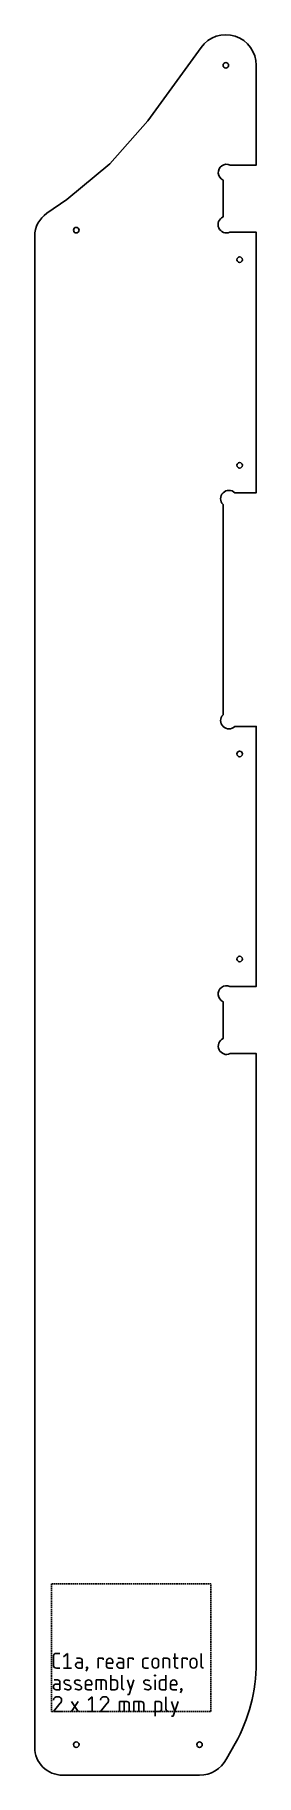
# Model space of a CAD drawing. Header units: millimetres. Extents: x -580 to -500, y -2390 to -1763.
import ezdxf

# ---------------------------------------------------------------- set-up
doc = ezdxf.new("R2010")
doc.units = ezdxf.units.MM
doc.linetypes.add('DASHED', pattern=[0.75, 0.5, -0.25])
doc.layers.get('0').update_dxf_attribs({"linetype": 'CONTINUOUS'})
doc.layers.add('1', color=7, linetype='DASHED')

msp = doc.modelspace()

# ---------------------------------------------------------------- linework, layer by layer
for p, q in [((-572.89, -2349.92), (-572.89, -2347)), ((-571.72, -2345.83), (-570.55, -2345.83)), ((-570.55, -2351.09), (-571.72, -2351.09)), ((-569.23, -2347), (-567.77, -2345.83)), ((-569.23, -2351.09), (-566.31, -2351.09)), ((-567.77, -2345.83), (-567.77, -2351.09)), ((-563.38, -2347.58), (-564.55, -2347.58)), ((-562.51, -2349.04), (-563.82, -2349.04)), ((-563.82, -2351.09), (-562.51, -2351.09)), ((-562.51, -2351.09), (-562.51, -2348.46)), ((-560.61, -2351.09), (-561.04, -2352.26)), ((-560.9, -2351.09), (-560.9, -2350.8)), ((-560.9, -2350.8), (-560.61, -2350.8)), ((-560.61, -2351.09), (-560.9, -2351.09)), ((-560.61, -2350.8), (-560.61, -2351.09)), ((-556.66, -2351.09), (-556.66, -2347.58)), ((-556.66, -2347.58), (-554.9, -2347.58)), ((-554.9, -2347.58), (-554.9, -2348.17)), ((-553.73, -2350.21), (-553.73, -2348.75)), ((-551.39, -2349.34), (-553.73, -2349.34)), ((-551.39, -2351.09), (-552.85, -2351.09)), ((-551.39, -2348.75), (-551.39, -2349.34)), ((-548.47, -2347.58), (-549.64, -2347.58)), ((-547.59, -2349.04), (-548.91, -2349.04)), ((-548.91, -2351.09), (-547.59, -2351.09)), ((-547.59, -2351.09), (-547.59, -2348.46)), ((-545.83, -2351.09), (-545.83, -2347.58)), ((-545.83, -2347.58), (-544.08, -2347.58)), ((-544.08, -2347.58), (-544.08, -2348.17)), ((-540.57, -2350.21), (-540.57, -2348.46)), ((-539.69, -2347.58), (-538.52, -2347.58)), ((-538.52, -2351.09), (-539.69, -2351.09)), ((-537.21, -2349.92), (-537.21, -2348.75)), ((-534.87, -2348.75), (-534.87, -2349.92)), ((-533.26, -2351.09), (-533.26, -2347.58)), ((-533.26, -2347.58), (-531.79, -2347.58)), ((-530.92, -2348.46), (-530.92, -2351.09)), ((-529.6, -2347.58), (-527.85, -2347.58)), ((-529.02, -2345.83), (-529.02, -2350.21)), ((-528.14, -2351.09), (-527.85, -2351.09)), ((-526.38, -2351.09), (-526.38, -2347.58)), ((-526.38, -2347.58), (-524.63, -2347.58)), ((-524.63, -2347.58), (-524.63, -2348.17)), ((-523.46, -2349.92), (-523.46, -2348.75)), ((-521.12, -2348.75), (-521.12, -2349.92)), ((-519.51, -2345.83), (-519.51, -2350.21)), ((-571.43, -2355.38), (-572.6, -2355.38)), ((-570.55, -2356.84), (-571.87, -2356.84)), ((-570.55, -2358.89), (-570.55, -2356.26)), ((-567.04, -2357.43), (-568.5, -2356.84)), ((-563.24, -2357.43), (-564.7, -2356.84)), ((-561.34, -2358.01), (-561.34, -2356.55)), ((-559, -2357.14), (-561.34, -2357.14)), ((-559, -2356.55), (-559, -2357.14)), ((-557.39, -2358.89), (-557.39, -2355.38)), ((-557.39, -2355.38), (-554.76, -2355.38)), ((-555.63, -2358.89), (-555.63, -2355.38)), ((-553.88, -2356.26), (-553.88, -2358.89)), ((-552.12, -2353.63), (-552.12, -2358.89)), ((-550.66, -2355.38), (-552.12, -2355.38)), ((-549.78, -2358.01), (-549.78, -2356.26)), ((-548.17, -2353.63), (-548.17, -2358.01)), ((-546.13, -2355.38), (-544.96, -2358.89)), ((-545.54, -2360.65), (-543.79, -2355.38)), ((-538.23, -2357.43), (-539.69, -2356.84)), ((-536.33, -2353.92), (-536.33, -2353.63)), ((-536.33, -2353.63), (-536.04, -2353.63)), ((-536.04, -2353.92), (-536.33, -2353.92)), ((-536.18, -2358.89), (-536.18, -2355.38)), ((-536.04, -2353.63), (-536.04, -2353.92)), ((-534.57, -2358.01), (-534.57, -2356.26)), ((-533.7, -2355.38), (-532.23, -2355.38)), ((-532.23, -2353.63), (-532.23, -2358.89)), ((-530.62, -2358.01), (-530.62, -2356.55)), ((-528.28, -2357.14), (-530.62, -2357.14)), ((-528.28, -2356.55), (-528.28, -2357.14)), ((-570.4, -2363.77), (-572.89, -2366.69)), ((-571.87, -2358.89), (-570.55, -2358.89)), ((-566.31, -2366.69), (-563.97, -2363.18)), ((-566.31, -2363.18), (-563.97, -2366.69)), ((-559, -2358.89), (-560.46, -2358.89)), ((-560.31, -2362.6), (-558.85, -2361.43)), ((-558.85, -2361.43), (-558.85, -2366.69)), ((-553.44, -2363.77), (-555.93, -2366.69)), ((-552.12, -2358.89), (-550.66, -2358.89)), ((-549.05, -2366.69), (-549.05, -2363.18)), ((-549.05, -2363.18), (-546.42, -2363.18)), ((-547.3, -2366.69), (-547.3, -2363.18)), ((-546.13, -2360.65), (-545.54, -2360.65)), ((-545.54, -2364.06), (-545.54, -2366.69)), ((-543.79, -2366.69), (-543.79, -2363.18)), ((-543.79, -2363.18), (-541.15, -2363.18)), ((-542.03, -2366.69), (-542.03, -2363.18)), ((-540.28, -2364.06), (-540.28, -2366.69)), ((-536.18, -2368.45), (-536.18, -2363.18)), ((-536.18, -2363.18), (-534.72, -2363.18)), ((-533.84, -2364.06), (-533.84, -2365.81)), ((-532.23, -2358.89), (-533.7, -2358.89)), ((-532.23, -2361.43), (-532.23, -2365.81)), ((-530.19, -2363.18), (-529.02, -2366.69)), ((-528.28, -2358.89), (-529.75, -2358.89)), ((-529.6, -2368.45), (-527.85, -2363.18)), ((-526.53, -2358.89), (-526.97, -2360.06)), ((-526.82, -2358.89), (-526.82, -2358.6)), ((-526.82, -2358.6), (-526.53, -2358.6)), ((-526.53, -2358.89), (-526.82, -2358.89)), ((-526.53, -2358.6), (-526.53, -2358.89)), ((-572.89, -2366.69), (-569.97, -2366.69)), ((-560.31, -2366.69), (-557.39, -2366.69)), ((-555.93, -2366.69), (-553, -2366.69)), ((-534.72, -2366.69), (-536.18, -2366.69)), ((-530.19, -2368.45), (-529.6, -2368.45))]:
    msp.add_line(p, q)
msp.add_lwpolyline([(-509.17, -2105.49, 1), (-511.62, -2110.97), (-511.62, -2124.27, 1), (-509.06, -2129.69), (-499.62, -2129.69), (-499.62, -2349.28, -0.129044), (-507.23, -2378.26), (-510.38, -2383.85, -0.277392), (-520.1, -2389.69), (-569.62, -2389.69, -0.414214), (-579.62, -2379.69), (-579.62, -1835.13, -0.248369), (-575.24, -1826.86), (-568.02, -1821.95), (-552.53, -1809.05), (-538.8, -1793.59), (-519.55, -1767.14, -0.728531), (-499.62, -1773.56), (-499.62, -1809.49), (-509.05, -1809.49, 1), (-511.62, -1814.91), (-511.62, -1828.21, 1), (-509.19, -1833.69), (-499.62, -1833.69), (-499.62, -1927.59), (-507.38, -1927.59, 1), (-511.62, -1931.83), (-511.62, -2007.56, 1), (-507.37, -2011.79), (-499.62, -2011.79), (-499.62, -2105.49)], format="xyb", close=True)
for centre in [(-510.62, -1773.56), (-564.62, -1832.94), (-505.62, -1843.59), (-505.62, -1917.69), (-505.62, -2021.69), (-505.62, -2095.59), (-564.62, -2378.69), (-520.1, -2378.69)]:
    msp.add_circle(centre, 1)
for centre, radius, start, end in [((-571.86, -2346.86), 1.04, 82.23139, 187.76862), ((-571.86, -2350.06), 1.04, 172.23139, 277.7686), ((-563.82, -2350.07), 1.02, 90, 270), ((-563.28, -2348.35), 0.779, -7.76862, 97.76862), ((-552.96, -2350.32), 0.779, 172.23139, 277.7686), ((-552.56, -2348.75), 1.17, 0, 180), ((-548.91, -2350.07), 1.02, 90, 270), ((-548.36, -2348.35), 0.779, -7.76862, 97.76862), ((-539.8, -2348.35), 0.779, 82.23139, 187.76862), ((-539.8, -2350.32), 0.779, 172.23139, 277.7686), ((-536.04, -2348.75), 1.17, 0, 180), ((-536.04, -2349.92), 1.17, -180, 0), ((-531.69, -2348.35), 0.779, -7.76862, 97.76862), ((-528.24, -2350.32), 0.779, 172.23139, 277.7686), ((-522.29, -2348.75), 1.17, 0, 180), ((-522.29, -2349.92), 1.17, -180, 0), ((-518.74, -2350.32), 0.779, 172.23139, 277.7686), ((-571.87, -2357.87), 1.02, 90, 270), ((-571.32, -2356.15), 0.779, -7.76862, 97.76862), ((-568.26, -2356.13), 0.752, 85.87259, 251.50754), ((-568.12, -2358.1), 2.72, 63.11012, 91.83226), ((-567.29, -2358.14), 0.753, -93.61787, 70.99801), ((-564.46, -2356.13), 0.752, 85.87259, 251.50754), ((-564.32, -2358.1), 2.72, 63.11012, 91.83226), ((-563.48, -2358.14), 0.753, -93.61787, 70.99801), ((-560.17, -2356.55), 1.17, 0, 180), ((-554.65, -2356.15), 0.779, -7.76862, 97.76862), ((-550.56, -2356.15), 0.779, -7.76862, 97.76862), ((-539.45, -2356.13), 0.752, 85.87259, 251.50754), ((-539.31, -2358.1), 2.72, 63.11012, 91.83226), ((-538.47, -2358.14), 0.753, -93.61787, 70.99801), ((-533.8, -2356.15), 0.779, 82.23139, 187.76862), ((-529.45, -2356.55), 1.17, 0, 180), ((-571.46, -2362.88), 1.46, 83.04817, 169.00657), ((-571.12, -2362.59), 1.17, -7.76862, 97.76862), ((-571.14, -2362.85), 1.18, -51.48328, 5.0861), ((-567.6, -2355.79), 3.11, 244.44676, 274.94353), ((-563.8, -2355.79), 3.11, 244.44676, 274.94353), ((-560.56, -2358.12), 0.779, 172.23139, 277.7686), ((-554.49, -2362.88), 1.46, 83.04817, 169.00657), ((-554.16, -2362.59), 1.17, -7.76862, 97.76862), ((-554.17, -2362.85), 1.18, -51.48328, 5.0861), ((-550.56, -2358.12), 0.779, -97.76863, 7.76862), ((-547.4, -2358.12), 0.779, 172.23139, 277.7686), ((-546.31, -2363.95), 0.779, -7.76862, 97.76862), ((-541.05, -2363.95), 0.779, -7.76862, 97.76862), ((-538.79, -2355.79), 3.11, 244.44676, 274.94353), ((-534.61, -2363.95), 0.779, -7.76862, 97.76862), ((-533.8, -2358.12), 0.779, 172.23139, 277.7686), ((-529.85, -2358.12), 0.779, 172.23139, 277.7686), ((-534.61, -2365.92), 0.779, -97.76863, 7.76862), ((-531.46, -2365.92), 0.779, 172.23139, 277.7686)]:
    msp.add_arc(centre, radius, start, end)
at = {"layer": '1'}
for p, q in [((-516, -2320.69), (-573.62, -2320.69)), ((-573.62, -2320.69), (-573.62, -2366.69)), ((-516, -2366.69), (-516, -2320.69)), ((-573.62, -2366.69), (-516, -2366.69))]:
    msp.add_line(p, q, dxfattribs=at)

doc.saveas('drawing.dxf')
